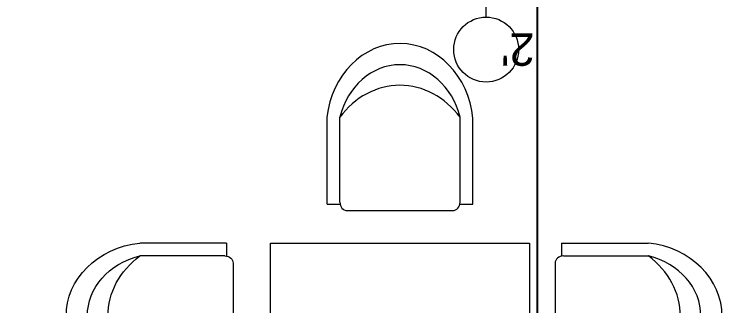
# Model space of a CAD drawing. Header units: centimetres. Extents: x 105417 to 110818, y -55119 to -48326.
# Drawn here: x 107918.9 to 108143, y -53635.7 to -53546.1 of the extents above; entities that cross this region are included whole.
import ezdxf

# ---------------------------------------------------------------- set-up
doc = ezdxf.new("R2010")
doc.units = ezdxf.units.CM
doc.header["$LTSCALE"] = 50
doc.header["$MEASUREMENT"] = 0
doc.layers.get('0').update_dxf_attribs({"color": 8})
doc.layers.add('COTE 50ème', color=1, linetype='Continuous')
doc.layers.add('mobilimi', color=8, linetype='Continuous', lineweight=9)
doc.layers.add('WINDOWS', color=21, linetype='Continuous', lineweight=5)
doc.styles.add('GENERATED_STYLE_1', font='arial.ttf')
doc.styles.add('RS_TXT_50', font='arial.ttf', dxfattribs={"height": 12.5})
doc.dimstyles.new('RS_50CM_LINEAIRE', dxfattribs={"dimscale": 5, "dimtxt": 12.5, "dimasz": 1.5, "dimexe": 1, "dimexo": 2.5, "dimgap": 1, "dimtad": 1, "dimdec": 1, "dimrnd": 0.5, "dimdsep": 46, "dimtxsty": 'RS_TXT_50', "dimblk1": 'ARCHTICK', "dimblk2": 'ARCHTICK', "dimsah": 1, "dimcen": 2.5, "dimdle": 1, "dimclrt": 4, "dimadec": 0, "dimazin": 2, "dimtfac": 1, "dimtdec": 1, "dimtix": 1, "dimtmove": 2, "dimatfit": 3, "dimfxl": 1, "dimtolj": 1, "dimtzin": 0, "dimarcsym": 0})

# ---------------------------------------------------------------- blocks, each defined once
blk = doc.blocks.new('1111')
at = {"layer": 'mobilimi'}
for p, q in [((7498090.66, 4737224.66), (7498067.1, 4737224.66)), ((7498090.66, 4737221.1), (7498090.66, 4737224.66)), ((7498090.15, 4737221.13), (7498066.85, 4737221.13)), ((7498092.44, 4737190.14), (7498092.44, 4737219.13)), ((7498090.15, 4737188.14), (7498066.85, 4737188.14)), ((7498090.66, 4737184.61), (7498090.66, 4737188.14)), ((7498090.66, 4737184.61), (7498066.85, 4737184.61))]:
    blk.add_line(p, q, dxfattribs=at)
for centre, major_axis, start_param, end_param in [((7498069.68, 4737204.62), (-23.08, 0), -1.458692, 1.447759), ((7498071.99, 4737204.63), (-19.57, 0), -1.304651, 1.304651), ((7498082.73, 4737204.63), (24.67, 0), 2.270248, 4.012938), ((7498090.15, 4737219.13), (-2.29, 0), 3.141593, 4.712389), ((7498090.15, 4737190.14), (2.29, 0), 4.712389, 6.283185)]:
    blk.add_ellipse(centre, major_axis=major_axis, ratio=0.87377, start_param=start_param, end_param=end_param, dxfattribs=at)
blk = doc.blocks.new('_ArchTick')
at = {"color": 0, "linetype": 'ByBlock', "const_width": 0.15}
blk.add_lwpolyline([(-0.5, -0.5), (0.5, 0.5)], dxfattribs=at)
blk = doc.blocks.new('*D1023')
at = {"layer": 'COTE 50ème', "color": 0, "lineweight": -2, "ltscale": 0.5, "transparency": 16777216}
for p, q in [((108080.11, -53967.36), (108080.11, -53497.36)), ((107946.85, -53502.36), (108085.11, -53502.36)), ((108072.66, -53962.36), (108085.11, -53962.36))]:
    blk.add_line(p, q, dxfattribs=at)
at = {"layer": 'Defpoints', "color": 0, "ltscale": 0.5, "transparency": 16777216}
for p in [(107934.35, -53502.36), (108080.11, -53502.36), (108060.16, -53962.36)]:
    blk.add_point(p, dxfattribs=at)
at = {"layer": 'COTE 50ème', "color": 0, "lineweight": -2, "ltscale": 0.5, "transparency": 16777216, "xscale": 7.5, "yscale": 7.5, "zscale": 7.5}
for p, rotation in [((108080.11, -53502.36), 90), ((108080.11, -53962.36), 270)]:
    blk.add_blockref('_ArchTick', p, dxfattribs=dict(at, rotation=rotation))
at = {"layer": 'COTE 50ème', "color": 4, "ltscale": 0.5, "transparency": 16777216, "insert": (108068.72, -53732.36), "char_height": 12.5, "attachment_point": 5, "rotation": 90, "style": 'RS_TXT_50'}
blk.add_mtext('\\A1;460', dxfattribs=at)
blk = doc.blocks.new('*D1180')
at = {"layer": 'COTE 50ème', "color": 0, "lineweight": -2, "ltscale": 0.5, "transparency": 16777216}
for p, q in [((107253.08, -52052.36), (107253.08, -54127.36)), ((107431.85, -52057.36), (107248.08, -52057.36)), ((108207.94, -54122.36), (107248.08, -54122.36))]:
    blk.add_line(p, q, dxfattribs=at)
at = {"layer": 'Defpoints', "color": 0, "ltscale": 0.5, "transparency": 16777216}
for p in [(107444.35, -52057.36), (107253.08, -54122.36), (108220.44, -54122.36)]:
    blk.add_point(p, dxfattribs=at)
at = {"layer": 'COTE 50ème', "color": 0, "lineweight": -2, "ltscale": 0.5, "transparency": 16777216, "xscale": 7.5, "yscale": 7.5, "zscale": 7.5}
for p, rotation in [((107253.08, -52057.36), 90), ((107253.08, -54122.36), 270)]:
    blk.add_blockref('_ArchTick', p, dxfattribs=dict(at, rotation=rotation))
at = {"layer": 'COTE 50ème', "color": 4, "ltscale": 0.5, "transparency": 16777216, "insert": (107241.69, -53089.86), "char_height": 12.5, "attachment_point": 5, "rotation": 90, "style": 'RS_TXT_50'}
blk.add_mtext('\\A1;2065', dxfattribs=at)

msp = doc.modelspace()

# ---------------------------------------------------------------- linework, layer by layer
at = {"layer": 'mobilimi'}
msp.add_lwpolyline([(107997.81, -53796.49), (107997.81, -53616.49), (108077.63, -53616.49), (108077.63, -53796.49)], close=True, dxfattribs=at)
at = {"layer": 'WINDOWS', "color": 165}
msp.add_line((108064.3, -53546.86), (108064.3, -53450.86), dxfattribs=at)
msp.add_lwpolyline([(108074.3, -53556.86, -1), (108054.3, -53556.86, -1)], format="xyb", close=True, dxfattribs=at)

# ---------------------------------------------------------------- block references
at = {"layer": 'mobilimi', "yscale": 1.123327195006823, "zscale": 1.123327195006823}
for p, xscale, rotation in [((-5213393.07, 8369204.66), 1.123327195006823, 270), ((-8314824.86, 5267791.81), -1.123327195006823, 180), ((8530896.72, 5267791.81), 1.123327195006823, 180)]:
    msp.add_blockref('1111', p, dxfattribs=dict(at, xscale=xscale, rotation=rotation))

# ---------------------------------------------------------------- texts
at = {"layer": 'WINDOWS', "color": 165, "insert": (108068.84, -53551.86), "char_height": 10, "attachment_point": 9, "rotation": 180, "style": 'GENERATED_STYLE_1'}
msp.add_mtext("\\A1;\\pt0;2'", dxfattribs=at)

# ---------------------------------------------------------------- dimensions: what is measured, and where the dimension line sits
at = {"layer": 'COTE 50ème', "ltscale": 0.5}
for base, p1, p2, picture, middle in [((107253.08, -54122.36), (107444.35, -52057.36), (108220.44, -54122.36), '*D1180', (107241.69, -53089.86)), ((108080.11, -53502.36), (108060.16, -53962.36), (107934.35, -53502.36), '*D1023', (108068.72, -53732.36))]:
    dim = msp.add_linear_dim(base=base, p1=p1, p2=p2, angle=90, dimstyle='RS_50CM_LINEAIRE', dxfattribs=at)
    dim.commit()
    dim.dimension.update_dxf_attribs({"geometry": picture, "text_midpoint": middle})

doc.saveas('drawing.dxf')
